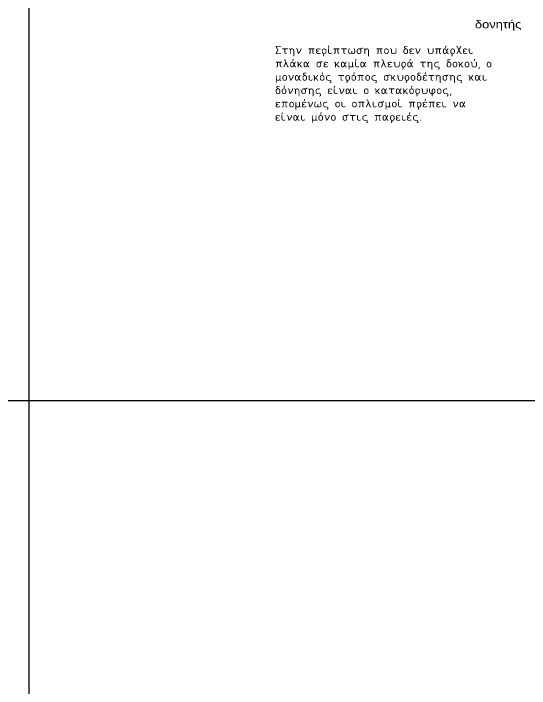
# Model space of a CAD drawing. Header units: millimetres. Extents: x -2171 to 1563, y -1758 to -1505.
# Drawn here: x 1340.99 to 1349.09, y -1609.96 to -1599.36 of the extents above; entities that cross this region are included whole.
import ezdxf

# ---------------------------------------------------------------- set-up
doc = ezdxf.new("R2010")
doc.units = ezdxf.units.MM
doc.layers.add('-S_TEXT', color=3, linetype='Continuous')
doc.layers.add('Tablet', color=7, linetype='Continuous', true_color=0x0180ff)
doc.styles.add('Annotative', font='romans.shx')
doc.styles.add('S2Arl419_b_1151_161', font='arial.ttf', dxfattribs={"width": 1.15091, "height": 0.041893})

msp = doc.modelspace()

# ---------------------------------------------------------------- linework, layer by layer
at = {"layer": '-S_TEXT', "color": 3, "linetype": 'Continuous', "ltscale": 0.5}
msp.add_lwpolyline([(1382.1907, -1619.806), (1341.2407, -1619.806), (1341.2407, -1591.406), (1382.1907, -1591.406)], close=True, dxfattribs=at)
at = {"color": 3}
msp.add_line((1340.2843, -1605.4347), (1374.2145, -1605.4347), dxfattribs=at)
at = {"layer": 'Tablet', "color": 150}
msp.add_lwpolyline([(1343.7822, -1618.006, 0.000075, 0.000075, 0), (1373.7822, -1618.006, 0.000075, 0.000075, 0), (1373.7822, -1594.006, 0.000075, 0.000075, 0), (1343.7822, -1594.006, 0.000075, 0.000075, 0)], format="xyseb", close=True, dxfattribs=at)

# ---------------------------------------------------------------- texts
at = {"color": 86, "style": 'S2Arl419_b_1151_161', "width": 1.15091}
msp.add_text('δονητής', height=0.12568, dxfattribs=at).set_placement((1348.2341, -1599.5918))
at = {"insert": (1345.0965, -1599.8704), "char_height": 0.1256804, "width": 3.833917, "attachment_point": 1, "style": 'Annotative'}
msp.add_mtext('Στην περίπτωση που δεν υπάρχει πλάκα σε καμία πλευρά της δοκού, ο μοναδικός τρόπος σκυροδέτησης και δόνησης είναι ο κατακόρυφος, επομένως οι οπλισμοί πρέπει να είναι μόνο στις παρειές.', dxfattribs=at)

doc.saveas('drawing.dxf')
